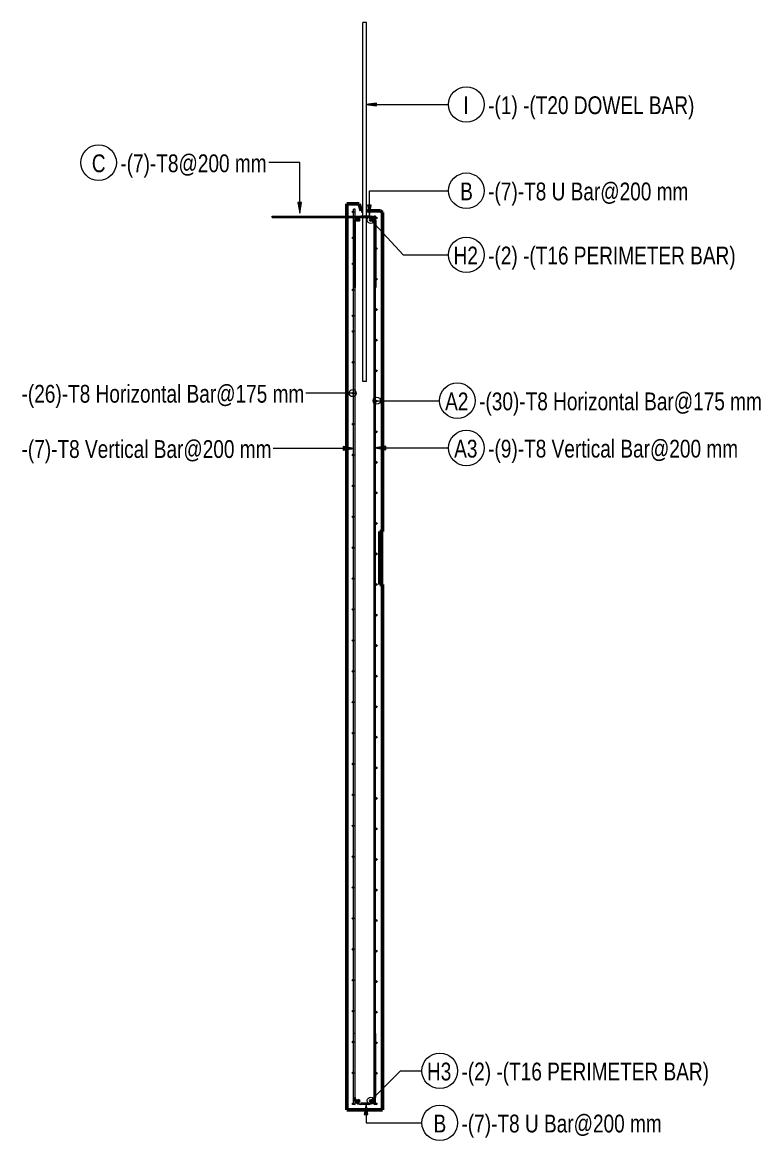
# Model space of a CAD drawing. Header units: millimetres. Extents: x 1435 to 26503, y -2036 to 18836.
# Drawn here: x 10923 to 15071, y -1568 to 4720 of the extents above; entities that cross this region are included whole.
import ezdxf

# ---------------------------------------------------------------- set-up
doc = ezdxf.new("R2010")
doc.units = ezdxf.units.MM
doc.linetypes.add('Dash', pattern=[6.36, 3.18, -3.18])
for name, color, linetype, lineweight in [('A-WALL', 113, 'Continuous', 25), ('A-WALL-HDLN', 110, 'Dash', 25), ('S-RBAR', 171, 'Continuous', 18), ('S-RBAR-IDEN', 171, 'Continuous', 9)]:
    doc.layers.add(name, color=color, linetype=linetype, lineweight=lineweight)
doc.styles.add('Nirmala UI Semilight', font='NirmalaS.ttf', dxfattribs={"width": 0.8, "height": 100})

# ---------------------------------------------------------------- blocks, each defined once
blk = doc.blocks.new('M_Rebar Tag_rfa MARK - ARROW-794226-Elevation Right 2')
at = {"layer": 'S-RBAR-IDEN'}
blk.add_circle((18607.3, 4258), 100, dxfattribs=at)
blk = doc.blocks.new('M_Rebar Tag_rfa Dimension - ARROW-793927-Elevation Right 2')
at = {"layer": 'S-RBAR-IDEN'}
blk.add_circle((16540.5, 3931.4), 100, dxfattribs=at)
blk = doc.blocks.new('M_Rebar Tag_rfa Dimension - DOT-793929-Elevation Right 2')
at = {"layer": 'S-RBAR-IDEN'}
blk.add_circle((18556.6, 2592.7), 100, dxfattribs=at)
blk = doc.blocks.new('M_Rebar Tag_rfa MARK - DOT 1 MM-794228-Elevation Right 2')
at = {"layer": 'S-RBAR-IDEN'}
blk.add_circle((18607.3, 3412.9), 100, dxfattribs=at)

msp = doc.modelspace()

# ---------------------------------------------------------------- hatches: boundary and pattern name
at = {"layer": 'S-RBAR'}
for points in [[(12779.9, 3650.3), (12783.9, 3654.3), (12779.9, 3658.3), (12775.9, 3654.3)], [(12807.6, 3601.9), (12816.5, 3604.8), (12816.5, 3614.2), (12807.6, 3617.1), (12802.1, 3609.5)], [(12879.4, 3601.9), (12888.4, 3604.8), (12888.4, 3614.2), (12879.4, 3617.1), (12873.9, 3609.5)], [(12911.9, 3616), (12915.9, 3620), (12911.9, 3624), (12907.9, 3620)], [(12779.9, 3504.2), (12783.9, 3508.2), (12779.9, 3512.2), (12775.9, 3508.2)], [(12911.9, 3444.2), (12915.9, 3448.2), (12911.9, 3452.2), (12907.9, 3448.2)], [(12779.9, 3358.1), (12783.9, 3362.1), (12779.9, 3366.1), (12775.9, 3362.1)], [(12911.9, 3272.5), (12915.9, 3276.5), (12911.9, 3280.5), (12907.9, 3276.5)], [(12779.9, 3212), (12783.9, 3216), (12779.9, 3220), (12775.9, 3216)], [(12911.9, 3100.7), (12915.9, 3104.7), (12911.9, 3108.7), (12907.9, 3104.7)], [(12779.9, 3065.9), (12783.9, 3069.9), (12779.9, 3073.9), (12775.9, 3069.9)], [(12779.9, 2978.3), (12783.9, 2982.3), (12779.9, 2986.3), (12775.9, 2982.3)], [(12911.9, 2929), (12915.9, 2933), (12911.9, 2937), (12907.9, 2933)], [(12779.9, 2804.5), (12783.9, 2808.5), (12779.9, 2812.5), (12775.9, 2808.5)], [(12911.9, 2757.2), (12915.9, 2761.2), (12911.9, 2765.2), (12907.9, 2761.2)], [(12779.9, 2630.8), (12783.9, 2634.8), (12779.9, 2638.8), (12775.9, 2634.8)], [(12911.9, 2585.4), (12915.9, 2589.4), (12911.9, 2593.4), (12907.9, 2589.4)], [(12779.9, 2457.1), (12783.9, 2461.1), (12779.9, 2465.1), (12775.9, 2461.1)], [(12911.9, 2413.7), (12915.9, 2417.7), (12911.9, 2421.7), (12907.9, 2417.7)], [(12779.9, 2283.3), (12783.9, 2287.3), (12779.9, 2291.3), (12775.9, 2287.3)], [(12911.9, 2241.9), (12915.9, 2245.9), (12911.9, 2249.9), (12907.9, 2245.9)], [(12779.9, 2109.6), (12783.9, 2113.6), (12779.9, 2117.6), (12775.9, 2113.6)], [(12911.9, 2070.2), (12915.9, 2074.2), (12911.9, 2078.2), (12907.9, 2074.2)], [(12779.9, 1935.9), (12783.9, 1939.9), (12779.9, 1943.9), (12775.9, 1939.9)], [(12911.9, 1898.4), (12915.9, 1902.4), (12911.9, 1906.4), (12907.9, 1902.4)], [(12779.9, 1762.2), (12783.9, 1766.2), (12779.9, 1770.2), (12775.9, 1766.2)], [(12911.9, 1726.7), (12915.9, 1730.7), (12911.9, 1734.7), (12907.9, 1730.7)], [(12779.9, 1588.4), (12783.9, 1592.4), (12779.9, 1596.4), (12775.9, 1592.4)], [(12911.9, 1554.9), (12915.9, 1558.9), (12911.9, 1562.9), (12907.9, 1558.9)], [(12779.9, 1414.7), (12783.9, 1418.7), (12779.9, 1422.7), (12775.9, 1418.7)], [(12911.9, 1383.1), (12915.9, 1387.1), (12911.9, 1391.1), (12907.9, 1387.1)], [(12779.9, 1241), (12783.9, 1245), (12779.9, 1249), (12775.9, 1245)], [(12911.9, 1211.4), (12915.9, 1215.4), (12911.9, 1219.4), (12907.9, 1215.4)], [(12779.9, 1067.2), (12783.9, 1071.2), (12779.9, 1075.2), (12775.9, 1071.2)], [(12911.9, 1039.6), (12915.9, 1043.6), (12911.9, 1047.6), (12907.9, 1043.6)], [(12779.9, 893.5), (12783.9, 897.5), (12779.9, 901.5), (12775.9, 897.5)], [(12911.9, 867.9), (12915.9, 871.9), (12911.9, 875.9), (12907.9, 871.9)], [(12779.9, 719.8), (12783.9, 723.8), (12779.9, 727.8), (12775.9, 723.8)], [(12911.9, 696.1), (12915.9, 700.1), (12911.9, 704.1), (12907.9, 700.1)], [(12779.9, 546), (12783.9, 550), (12779.9, 554), (12775.9, 550)], [(12911.9, 524.3), (12915.9, 528.3), (12911.9, 532.3), (12907.9, 528.3)], [(12779.9, 372.3), (12783.9, 376.3), (12779.9, 380.3), (12775.9, 376.3)], [(12911.9, 352.6), (12915.9, 356.6), (12911.9, 360.6), (12907.9, 356.6)], [(12779.9, 198.6), (12783.9, 202.6), (12779.9, 206.6), (12775.9, 202.6)], [(12911.9, 180.8), (12915.9, 184.8), (12911.9, 188.8), (12907.9, 184.8)], [(12779.9, 24.8), (12783.9, 28.8), (12779.9, 32.8), (12775.9, 28.8)], [(12911.9, 9.1), (12915.9, 13.1), (12911.9, 17.1), (12907.9, 13.1)], [(12779.9, -148.9), (12783.9, -144.9), (12779.9, -140.9), (12775.9, -144.9)], [(12911.9, -162.7), (12915.9, -158.7), (12911.9, -154.7), (12907.9, -158.7)], [(12779.9, -322.6), (12783.9, -318.6), (12779.9, -314.6), (12775.9, -318.6)], [(12911.9, -334.4), (12915.9, -330.4), (12911.9, -326.4), (12907.9, -330.4)], [(12779.9, -496.3), (12783.9, -492.3), (12779.9, -488.3), (12775.9, -492.3)], [(12911.9, -506.2), (12915.9, -502.2), (12911.9, -498.2), (12907.9, -502.2)], [(12779.9, -670.1), (12783.9, -666.1), (12779.9, -662.1), (12775.9, -666.1)], [(12911.9, -678), (12915.9, -674), (12911.9, -670), (12907.9, -674)], [(12779.9, -843.8), (12783.9, -839.8), (12779.9, -835.8), (12775.9, -839.8)], [(12911.9, -849.7), (12915.9, -845.7), (12911.9, -841.7), (12907.9, -845.7)], [(12779.9, -1017.5), (12783.9, -1013.5), (12779.9, -1009.5), (12775.9, -1013.5)], [(12911.9, -1021.5), (12915.9, -1017.5), (12911.9, -1013.5), (12907.9, -1017.5)], [(12779.9, -1191.3), (12783.9, -1187.3), (12779.9, -1183.3), (12775.9, -1187.3)], [(12911.9, -1193.2), (12915.9, -1189.2), (12911.9, -1185.2), (12907.9, -1189.2)], [(12779.9, -1365), (12783.9, -1361), (12779.9, -1357), (12775.9, -1361)], [(12812.5, -1352.1), (12818.1, -1344.5), (12812.5, -1336.9), (12803.6, -1339.8), (12803.6, -1349.2)], [(12884.4, -1352.1), (12889.9, -1344.5), (12884.4, -1336.9), (12875.4, -1339.8), (12875.4, -1349.2)], [(12911.9, -1365), (12915.9, -1361), (12911.9, -1357), (12907.9, -1361)]]:
    msp.add_hatch(color=256, dxfattribs=at).paths.add_polyline_path(points)
h = msp.add_hatch(color=256, dxfattribs=at)
edge = h.paths.add_edge_path()
edge.add_arc((12779.9, 3654.3), 4, 0, 360)
h = msp.add_hatch(color=256, dxfattribs=at)
edge = h.paths.add_edge_path()
edge.add_arc((12810.1, 3609.5), 8, 0, 360)
h = msp.add_hatch(color=256, dxfattribs=at)
edge = h.paths.add_edge_path()
edge.add_arc((12881.9, 3609.5), 8, 0, 360)
h = msp.add_hatch(color=256, dxfattribs=at)
edge = h.paths.add_edge_path()
edge.add_arc((12911.9, 3620), 4, 0, 360)
h = msp.add_hatch(color=256, dxfattribs=at)
edge = h.paths.add_edge_path()
edge.add_arc((12779.9, 3508.2), 4, 0, 360)
h = msp.add_hatch(color=256, dxfattribs=at)
edge = h.paths.add_edge_path()
edge.add_arc((12911.9, 3448.2), 4, 0, 360)
h = msp.add_hatch(color=256, dxfattribs=at)
edge = h.paths.add_edge_path()
edge.add_arc((12779.9, 3362.1), 4, 0, 360)
h = msp.add_hatch(color=256, dxfattribs=at)
edge = h.paths.add_edge_path()
edge.add_arc((12911.9, 3276.5), 4, 0, 360)
h = msp.add_hatch(color=256, dxfattribs=at)
edge = h.paths.add_edge_path()
edge.add_arc((12779.9, 3216), 4, 0, 360)
h = msp.add_hatch(color=256, dxfattribs=at)
edge = h.paths.add_edge_path()
edge.add_arc((12911.9, 3104.7), 4, 0, 360)
h = msp.add_hatch(color=256, dxfattribs=at)
edge = h.paths.add_edge_path()
edge.add_arc((12779.9, 3069.9), 4, 0, 360)
h = msp.add_hatch(color=256, dxfattribs=at)
edge = h.paths.add_edge_path()
edge.add_arc((12779.9, 2982.3), 4, 0, 360)
h = msp.add_hatch(color=256, dxfattribs=at)
edge = h.paths.add_edge_path()
edge.add_arc((12911.9, 2933), 4, 0, 360)
h = msp.add_hatch(color=256, dxfattribs=at)
edge = h.paths.add_edge_path()
edge.add_arc((12779.9, 2808.5), 4, 0, 360)
h = msp.add_hatch(color=256, dxfattribs=at)
edge = h.paths.add_edge_path()
edge.add_arc((12911.9, 2761.2), 4, 0, 360)
h = msp.add_hatch(color=256, dxfattribs=at)
edge = h.paths.add_edge_path()
edge.add_arc((12779.9, 2634.8), 4, 0, 360)
h = msp.add_hatch(color=256, dxfattribs=at)
edge = h.paths.add_edge_path()
edge.add_arc((12911.9, 2589.4), 4, 0, 360)
h = msp.add_hatch(color=256, dxfattribs=at)
edge = h.paths.add_edge_path()
edge.add_arc((12779.9, 2461.1), 4, 0, 360)
h = msp.add_hatch(color=256, dxfattribs=at)
edge = h.paths.add_edge_path()
edge.add_arc((12911.9, 2417.7), 4, 0, 360)
h = msp.add_hatch(color=256, dxfattribs=at)
edge = h.paths.add_edge_path()
edge.add_arc((12779.9, 2287.3), 4, 0, 360)
h = msp.add_hatch(color=256, dxfattribs=at)
edge = h.paths.add_edge_path()
edge.add_arc((12911.9, 2245.9), 4, 0, 360)
h = msp.add_hatch(color=256, dxfattribs=at)
edge = h.paths.add_edge_path()
edge.add_arc((12779.9, 2113.6), 4, 0, 360)
h = msp.add_hatch(color=256, dxfattribs=at)
edge = h.paths.add_edge_path()
edge.add_arc((12911.9, 2074.2), 4, 0, 360)
h = msp.add_hatch(color=256, dxfattribs=at)
edge = h.paths.add_edge_path()
edge.add_arc((12779.9, 1939.9), 4, 0, 360)
h = msp.add_hatch(color=256, dxfattribs=at)
edge = h.paths.add_edge_path()
edge.add_arc((12911.9, 1902.4), 4, 0, 360)
h = msp.add_hatch(color=256, dxfattribs=at)
edge = h.paths.add_edge_path()
edge.add_arc((12779.9, 1766.2), 4, 0, 360)
h = msp.add_hatch(color=256, dxfattribs=at)
edge = h.paths.add_edge_path()
edge.add_arc((12911.9, 1730.7), 4, 0, 360)
h = msp.add_hatch(color=256, dxfattribs=at)
edge = h.paths.add_edge_path()
edge.add_arc((12779.9, 1592.4), 4, 0, 360)
h = msp.add_hatch(color=256, dxfattribs=at)
edge = h.paths.add_edge_path()
edge.add_arc((12911.9, 1558.9), 4, 0, 360)
h = msp.add_hatch(color=256, dxfattribs=at)
edge = h.paths.add_edge_path()
edge.add_arc((12779.9, 1418.7), 4, 0, 360)
h = msp.add_hatch(color=256, dxfattribs=at)
edge = h.paths.add_edge_path()
edge.add_arc((12911.9, 1387.1), 4, 0, 360)
h = msp.add_hatch(color=256, dxfattribs=at)
edge = h.paths.add_edge_path()
edge.add_arc((12779.9, 1245), 4, 0, 360)
h = msp.add_hatch(color=256, dxfattribs=at)
edge = h.paths.add_edge_path()
edge.add_arc((12911.9, 1215.4), 4, 0, 360)
h = msp.add_hatch(color=256, dxfattribs=at)
edge = h.paths.add_edge_path()
edge.add_arc((12779.9, 1071.2), 4, 0, 360)
h = msp.add_hatch(color=256, dxfattribs=at)
edge = h.paths.add_edge_path()
edge.add_arc((12911.9, 1043.6), 4, 0, 360)
h = msp.add_hatch(color=256, dxfattribs=at)
edge = h.paths.add_edge_path()
edge.add_arc((12779.9, 897.5), 4, 0, 360)
h = msp.add_hatch(color=256, dxfattribs=at)
edge = h.paths.add_edge_path()
edge.add_arc((12911.9, 871.9), 4, 0, 360)
h = msp.add_hatch(color=256, dxfattribs=at)
edge = h.paths.add_edge_path()
edge.add_arc((12779.9, 723.8), 4, 0, 360)
h = msp.add_hatch(color=256, dxfattribs=at)
edge = h.paths.add_edge_path()
edge.add_arc((12911.9, 700.1), 4, 0, 360)
h = msp.add_hatch(color=256, dxfattribs=at)
edge = h.paths.add_edge_path()
edge.add_arc((12779.9, 550), 4, 0, 360)
h = msp.add_hatch(color=256, dxfattribs=at)
edge = h.paths.add_edge_path()
edge.add_arc((12911.9, 528.3), 4, 0, 360)
h = msp.add_hatch(color=256, dxfattribs=at)
edge = h.paths.add_edge_path()
edge.add_arc((12779.9, 376.3), 4, 0, 360)
h = msp.add_hatch(color=256, dxfattribs=at)
edge = h.paths.add_edge_path()
edge.add_arc((12911.9, 356.6), 4, 0, 360)
h = msp.add_hatch(color=256, dxfattribs=at)
edge = h.paths.add_edge_path()
edge.add_arc((12779.9, 202.6), 4, 0, 360)
h = msp.add_hatch(color=256, dxfattribs=at)
edge = h.paths.add_edge_path()
edge.add_arc((12911.9, 184.8), 4, 0, 360)
h = msp.add_hatch(color=256, dxfattribs=at)
edge = h.paths.add_edge_path()
edge.add_arc((12779.9, 28.8), 4, 0, 360)
h = msp.add_hatch(color=256, dxfattribs=at)
edge = h.paths.add_edge_path()
edge.add_arc((12911.9, 13.1), 4, 0, 360)
h = msp.add_hatch(color=256, dxfattribs=at)
edge = h.paths.add_edge_path()
edge.add_arc((12779.9, -144.9), 4, 0, 360)
h = msp.add_hatch(color=256, dxfattribs=at)
edge = h.paths.add_edge_path()
edge.add_arc((12911.9, -158.7), 4, 0, 360)
h = msp.add_hatch(color=256, dxfattribs=at)
edge = h.paths.add_edge_path()
edge.add_arc((12779.9, -318.6), 4, 0, 360)
h = msp.add_hatch(color=256, dxfattribs=at)
edge = h.paths.add_edge_path()
edge.add_arc((12911.9, -330.4), 4, 0, 360)
h = msp.add_hatch(color=256, dxfattribs=at)
edge = h.paths.add_edge_path()
edge.add_arc((12779.9, -492.3), 4, 0, 360)
h = msp.add_hatch(color=256, dxfattribs=at)
edge = h.paths.add_edge_path()
edge.add_arc((12911.9, -502.2), 4, 0, 360)
h = msp.add_hatch(color=256, dxfattribs=at)
edge = h.paths.add_edge_path()
edge.add_arc((12779.9, -666.1), 4, 0, 360)
h = msp.add_hatch(color=256, dxfattribs=at)
edge = h.paths.add_edge_path()
edge.add_arc((12911.9, -674), 4, 0, 360)
h = msp.add_hatch(color=256, dxfattribs=at)
edge = h.paths.add_edge_path()
edge.add_arc((12779.9, -839.8), 4, 0, 360)
h = msp.add_hatch(color=256, dxfattribs=at)
edge = h.paths.add_edge_path()
edge.add_arc((12911.9, -845.7), 4, 0, 360)
h = msp.add_hatch(color=256, dxfattribs=at)
edge = h.paths.add_edge_path()
edge.add_arc((12779.9, -1013.5), 4, 0, 360)
h = msp.add_hatch(color=256, dxfattribs=at)
edge = h.paths.add_edge_path()
edge.add_arc((12911.9, -1017.5), 4, 0, 360)
h = msp.add_hatch(color=256, dxfattribs=at)
edge = h.paths.add_edge_path()
edge.add_arc((12779.9, -1187.3), 4, 0, 360)
h = msp.add_hatch(color=256, dxfattribs=at)
edge = h.paths.add_edge_path()
edge.add_arc((12911.9, -1189.2), 4, 0, 360)
h = msp.add_hatch(color=256, dxfattribs=at)
edge = h.paths.add_edge_path()
edge.add_arc((12779.9, -1361), 4, 0, 360)
h = msp.add_hatch(color=256, dxfattribs=at)
edge = h.paths.add_edge_path()
edge.add_arc((12810.1, -1344.5), 8, 0, 360)
h = msp.add_hatch(color=256, dxfattribs=at)
edge = h.paths.add_edge_path()
edge.add_arc((12881.9, -1344.5), 8, 0, 360)
h = msp.add_hatch(color=256, dxfattribs=at)
edge = h.paths.add_edge_path()
edge.add_arc((12911.9, -1361), 4, 0, 360)
at = {"layer": 'S-RBAR-IDEN'}
for points in [[(12852, 4258), (12912, 4250.1), (12912, 4265.9)], [(12481.3, 3647), (12491.9, 3707), (12470.8, 3707)], [(12872.9, 3631.5), (12883.5, 3691.5), (12862.3, 3691.5)], [(12786.2, 2324.7), (12726.2, 2335.3), (12726.2, 2314.1)], [(12905.8, 2326.9), (12965.8, 2316.4), (12965.8, 2337.5)], [(12853.8, -1360.4), (12843.3, -1420.4), (12864.4, -1420.4)]]:
    msp.add_hatch(color=256, dxfattribs=at).paths.add_polyline_path(points)

# ---------------------------------------------------------------- linework, layer by layer
at = {"layer": 'A-WALL', "lineweight": 50}
for p, q in [((12815.9, 3700), (12745.9, 3700)), ((12745.9, 3700), (12745.9, 3630)), ((12825.9, 3660), (12815.9, 3700)), ((12835.9, 3660), (12825.9, 3660)), ((12935.9, 3660), (12855.9, 3660)), ((12945.9, 3650), (12935.9, 3660)), ((12945.9, 1857.9), (12945.9, 3650)), ((12745.9, 3622), (12745.9, -1395)), ((12930.9, 1558.4), (12930.9, 1857.9)), ((12930.9, 1857.9), (12945.9, 1857.9)), ((12945.9, 1558.4), (12930.9, 1558.4)), ((12945.9, -1395), (12945.9, 1558.4)), ((12745.9, -1395), (12945.9, -1395))]:
    msp.add_line(p, q, dxfattribs=at)
at = {"layer": 'A-WALL'}
msp.add_line((12945.9, 1855.9), (12945.9, 1560.4), dxfattribs=at)
at = {"layer": 'A-WALL-HDLN'}
for p, q in [((12945.9, 1858.1), (12945.9, 1855.9)), ((12945.9, 1560.4), (12945.9, 1558.2))]:
    msp.add_line(p, q, dxfattribs=at)
at = {"layer": 'S-RBAR'}
for p, q in [((12855.9, 4720), (12835.9, 4720)), ((12835.9, 3630), (12835.9, 4720)), ((12855.9, 3630), (12855.9, 4720)), ((12779.9, 3658.3), (12775.9, 3654.3)), ((12775.9, 3654.3), (12779.9, 3650.3)), ((12783.9, 3654.3), (12779.9, 3658.3)), ((12779.9, 3650.3), (12783.9, 3654.3)), ((12791.9, 3670), (12783.9, 3670)), ((12783.9, -1365), (12783.9, 3670)), ((12791.9, -1365), (12791.9, 3670)), ((12325.9, 3630), (12884.1, 3630)), ((12325.9, 3622), (12325.9, 3630)), ((12325.9, 3622), (12884.1, 3622)), ((12783.9, 3590), (12783.9, 3230)), ((12791.9, 3590), (12791.9, 3230)), ((12807.6, 3617.1), (12802.1, 3609.5)), ((12802.1, 3609.5), (12807.6, 3601.9)), ((12816.5, 3614.2), (12807.6, 3617.1)), ((12807.6, 3601.9), (12816.5, 3604.8)), ((12816.5, 3604.8), (12816.5, 3614.2)), ((12867.9, 3630), (12823.9, 3630)), ((12867.9, 3622), (12823.9, 3622)), ((12835.9, 2700), (12835.9, 3622)), ((12855.9, 2700), (12855.9, 3622)), ((12879.4, 3617.1), (12873.9, 3609.5)), ((12873.9, 3609.5), (12879.4, 3601.9)), ((12888.4, 3614.2), (12879.4, 3617.1)), ((12879.4, 3601.9), (12888.4, 3604.8)), ((12888.4, 3604.8), (12888.4, 3614.2)), ((12907.9, 3630), (12899.9, 3630)), ((12899.9, -1365), (12899.9, 3630)), ((12899.9, 3230), (12899.9, 3590)), ((12900.1, 3606), (12900.1, 3230)), ((12907.9, -1365), (12907.9, 3630)), ((12911.9, 3624), (12907.9, 3620)), ((12907.9, 3620), (12911.9, 3616)), ((12907.9, 3230), (12907.9, 3590)), ((12908.1, 3606), (12908.1, 3230)), ((12915.9, 3620), (12911.9, 3624)), ((12911.9, 3616), (12915.9, 3620)), ((12779.9, 3512.2), (12775.9, 3508.2)), ((12775.9, 3508.2), (12779.9, 3504.2)), ((12783.9, 3508.2), (12779.9, 3512.2)), ((12779.9, 3504.2), (12783.9, 3508.2)), ((12911.9, 3452.2), (12907.9, 3448.2)), ((12907.9, 3448.2), (12911.9, 3444.2)), ((12915.9, 3448.2), (12911.9, 3452.2)), ((12911.9, 3444.2), (12915.9, 3448.2)), ((12779.9, 3366.1), (12775.9, 3362.1)), ((12775.9, 3362.1), (12779.9, 3358.1)), ((12783.9, 3362.1), (12779.9, 3366.1)), ((12779.9, 3358.1), (12783.9, 3362.1)), ((12911.9, 3280.5), (12907.9, 3276.5)), ((12907.9, 3276.5), (12911.9, 3272.5)), ((12915.9, 3276.5), (12911.9, 3280.5)), ((12911.9, 3272.5), (12915.9, 3276.5)), ((12779.9, 3220), (12775.9, 3216)), ((12775.9, 3216), (12779.9, 3212)), ((12783.9, 3216), (12779.9, 3220)), ((12779.9, 3212), (12783.9, 3216)), ((12783.9, 3230), (12791.9, 3230)), ((12907.9, 3230), (12899.9, 3230)), ((12900.1, 3230), (12908.1, 3230)), ((12911.9, 3108.7), (12907.9, 3104.7)), ((12907.9, 3104.7), (12911.9, 3100.7)), ((12915.9, 3104.7), (12911.9, 3108.7)), ((12911.9, 3100.7), (12915.9, 3104.7)), ((12779.9, 3073.9), (12775.9, 3069.9)), ((12775.9, 3069.9), (12779.9, 3065.9)), ((12783.9, 3069.9), (12779.9, 3073.9)), ((12779.9, 3065.9), (12783.9, 3069.9)), ((12779.9, 2986.3), (12775.9, 2982.3)), ((12775.9, 2982.3), (12779.9, 2978.3)), ((12783.9, 2982.3), (12779.9, 2986.3)), ((12779.9, 2978.3), (12783.9, 2982.3)), ((12911.9, 2937), (12907.9, 2933)), ((12907.9, 2933), (12911.9, 2929)), ((12915.9, 2933), (12911.9, 2937)), ((12911.9, 2929), (12915.9, 2933)), ((12779.9, 2812.5), (12775.9, 2808.5)), ((12775.9, 2808.5), (12779.9, 2804.5)), ((12783.9, 2808.5), (12779.9, 2812.5)), ((12779.9, 2804.5), (12783.9, 2808.5)), ((12911.9, 2765.2), (12907.9, 2761.2)), ((12907.9, 2761.2), (12911.9, 2757.2)), ((12915.9, 2761.2), (12911.9, 2765.2)), ((12911.9, 2757.2), (12915.9, 2761.2)), ((12855.9, 2700), (12835.9, 2700)), ((12779.9, 2638.8), (12775.9, 2634.8)), ((12775.9, 2634.8), (12779.9, 2630.8)), ((12783.9, 2634.8), (12779.9, 2638.8)), ((12779.9, 2630.8), (12783.9, 2634.8)), ((12911.9, 2593.4), (12907.9, 2589.4)), ((12907.9, 2589.4), (12911.9, 2585.4)), ((12915.9, 2589.4), (12911.9, 2593.4)), ((12911.9, 2585.4), (12915.9, 2589.4)), ((12779.9, 2465.1), (12775.9, 2461.1)), ((12775.9, 2461.1), (12779.9, 2457.1)), ((12783.9, 2461.1), (12779.9, 2465.1)), ((12779.9, 2457.1), (12783.9, 2461.1)), ((12911.9, 2421.7), (12907.9, 2417.7)), ((12907.9, 2417.7), (12911.9, 2413.7)), ((12915.9, 2417.7), (12911.9, 2421.7)), ((12911.9, 2413.7), (12915.9, 2417.7)), ((12779.9, 2291.3), (12775.9, 2287.3)), ((12775.9, 2287.3), (12779.9, 2283.3)), ((12783.9, 2287.3), (12779.9, 2291.3)), ((12779.9, 2283.3), (12783.9, 2287.3)), ((12911.9, 2249.9), (12907.9, 2245.9)), ((12907.9, 2245.9), (12911.9, 2241.9)), ((12915.9, 2245.9), (12911.9, 2249.9)), ((12911.9, 2241.9), (12915.9, 2245.9)), ((12779.9, 2117.6), (12775.9, 2113.6)), ((12775.9, 2113.6), (12779.9, 2109.6)), ((12783.9, 2113.6), (12779.9, 2117.6)), ((12779.9, 2109.6), (12783.9, 2113.6)), ((12911.9, 2078.2), (12907.9, 2074.2)), ((12915.9, 2074.2), (12911.9, 2078.2)), ((12907.9, 2074.2), (12911.9, 2070.2)), ((12911.9, 2070.2), (12915.9, 2074.2)), ((12779.9, 1943.9), (12775.9, 1939.9)), ((12775.9, 1939.9), (12779.9, 1935.9)), ((12783.9, 1939.9), (12779.9, 1943.9)), ((12779.9, 1935.9), (12783.9, 1939.9)), ((12911.9, 1906.4), (12907.9, 1902.4)), ((12907.9, 1902.4), (12911.9, 1898.4)), ((12915.9, 1902.4), (12911.9, 1906.4)), ((12911.9, 1898.4), (12915.9, 1902.4)), ((12779.9, 1770.2), (12775.9, 1766.2)), ((12775.9, 1766.2), (12779.9, 1762.2)), ((12783.9, 1766.2), (12779.9, 1770.2)), ((12779.9, 1762.2), (12783.9, 1766.2)), ((12911.9, 1734.7), (12907.9, 1730.7)), ((12907.9, 1730.7), (12911.9, 1726.7)), ((12915.9, 1730.7), (12911.9, 1734.7)), ((12911.9, 1726.7), (12915.9, 1730.7)), ((12779.9, 1596.4), (12775.9, 1592.4)), ((12775.9, 1592.4), (12779.9, 1588.4)), ((12783.9, 1592.4), (12779.9, 1596.4)), ((12779.9, 1588.4), (12783.9, 1592.4)), ((12911.9, 1562.9), (12907.9, 1558.9)), ((12907.9, 1558.9), (12911.9, 1554.9)), ((12915.9, 1558.9), (12911.9, 1562.9)), ((12911.9, 1554.9), (12915.9, 1558.9)), ((12779.9, 1422.7), (12775.9, 1418.7)), ((12775.9, 1418.7), (12779.9, 1414.7)), ((12783.9, 1418.7), (12779.9, 1422.7)), ((12779.9, 1414.7), (12783.9, 1418.7)), ((12911.9, 1391.1), (12907.9, 1387.1)), ((12907.9, 1387.1), (12911.9, 1383.1)), ((12915.9, 1387.1), (12911.9, 1391.1)), ((12911.9, 1383.1), (12915.9, 1387.1)), ((12779.9, 1249), (12775.9, 1245)), ((12775.9, 1245), (12779.9, 1241)), ((12783.9, 1245), (12779.9, 1249)), ((12779.9, 1241), (12783.9, 1245)), ((12911.9, 1219.4), (12907.9, 1215.4)), ((12907.9, 1215.4), (12911.9, 1211.4)), ((12915.9, 1215.4), (12911.9, 1219.4)), ((12911.9, 1211.4), (12915.9, 1215.4)), ((12779.9, 1075.2), (12775.9, 1071.2)), ((12775.9, 1071.2), (12779.9, 1067.2)), ((12783.9, 1071.2), (12779.9, 1075.2)), ((12779.9, 1067.2), (12783.9, 1071.2)), ((12911.9, 1047.6), (12907.9, 1043.6)), ((12907.9, 1043.6), (12911.9, 1039.6)), ((12915.9, 1043.6), (12911.9, 1047.6)), ((12911.9, 1039.6), (12915.9, 1043.6)), ((12779.9, 901.5), (12775.9, 897.5)), ((12775.9, 897.5), (12779.9, 893.5)), ((12783.9, 897.5), (12779.9, 901.5)), ((12779.9, 893.5), (12783.9, 897.5)), ((12911.9, 875.9), (12907.9, 871.9)), ((12907.9, 871.9), (12911.9, 867.9)), ((12915.9, 871.9), (12911.9, 875.9)), ((12911.9, 867.9), (12915.9, 871.9)), ((12779.9, 727.8), (12775.9, 723.8)), ((12775.9, 723.8), (12779.9, 719.8)), ((12783.9, 723.8), (12779.9, 727.8)), ((12779.9, 719.8), (12783.9, 723.8)), ((12911.9, 704.1), (12907.9, 700.1)), ((12907.9, 700.1), (12911.9, 696.1)), ((12915.9, 700.1), (12911.9, 704.1)), ((12911.9, 696.1), (12915.9, 700.1)), ((12779.9, 554), (12775.9, 550)), ((12775.9, 550), (12779.9, 546)), ((12783.9, 550), (12779.9, 554)), ((12779.9, 546), (12783.9, 550)), ((12911.9, 532.3), (12907.9, 528.3)), ((12907.9, 528.3), (12911.9, 524.3)), ((12915.9, 528.3), (12911.9, 532.3)), ((12911.9, 524.3), (12915.9, 528.3)), ((12779.9, 380.3), (12775.9, 376.3)), ((12783.9, 376.3), (12779.9, 380.3)), ((12775.9, 376.3), (12779.9, 372.3)), ((12779.9, 372.3), (12783.9, 376.3)), ((12911.9, 360.6), (12907.9, 356.6)), ((12907.9, 356.6), (12911.9, 352.6)), ((12915.9, 356.6), (12911.9, 360.6)), ((12911.9, 352.6), (12915.9, 356.6)), ((12779.9, 206.6), (12775.9, 202.6)), ((12775.9, 202.6), (12779.9, 198.6)), ((12783.9, 202.6), (12779.9, 206.6)), ((12779.9, 198.6), (12783.9, 202.6)), ((12911.9, 188.8), (12907.9, 184.8)), ((12915.9, 184.8), (12911.9, 188.8)), ((12907.9, 184.8), (12911.9, 180.8)), ((12911.9, 180.8), (12915.9, 184.8)), ((12779.9, 32.8), (12775.9, 28.8)), ((12775.9, 28.8), (12779.9, 24.8)), ((12783.9, 28.8), (12779.9, 32.8)), ((12779.9, 24.8), (12783.9, 28.8)), ((12911.9, 17.1), (12907.9, 13.1)), ((12907.9, 13.1), (12911.9, 9.1)), ((12915.9, 13.1), (12911.9, 17.1)), ((12911.9, 9.1), (12915.9, 13.1)), ((12779.9, -140.9), (12775.9, -144.9)), ((12775.9, -144.9), (12779.9, -148.9)), ((12783.9, -144.9), (12779.9, -140.9)), ((12779.9, -148.9), (12783.9, -144.9)), ((12911.9, -154.7), (12907.9, -158.7)), ((12907.9, -158.7), (12911.9, -162.7)), ((12915.9, -158.7), (12911.9, -154.7)), ((12911.9, -162.7), (12915.9, -158.7)), ((12779.9, -314.6), (12775.9, -318.6)), ((12775.9, -318.6), (12779.9, -322.6)), ((12783.9, -318.6), (12779.9, -314.6)), ((12779.9, -322.6), (12783.9, -318.6)), ((12911.9, -326.4), (12907.9, -330.4)), ((12907.9, -330.4), (12911.9, -334.4)), ((12915.9, -330.4), (12911.9, -326.4)), ((12911.9, -334.4), (12915.9, -330.4)), ((12779.9, -488.3), (12775.9, -492.3)), ((12775.9, -492.3), (12779.9, -496.3)), ((12783.9, -492.3), (12779.9, -488.3)), ((12779.9, -496.3), (12783.9, -492.3)), ((12911.9, -498.2), (12907.9, -502.2)), ((12907.9, -502.2), (12911.9, -506.2)), ((12915.9, -502.2), (12911.9, -498.2)), ((12911.9, -506.2), (12915.9, -502.2)), ((12779.9, -662.1), (12775.9, -666.1)), ((12775.9, -666.1), (12779.9, -670.1)), ((12783.9, -666.1), (12779.9, -662.1)), ((12779.9, -670.1), (12783.9, -666.1)), ((12911.9, -670), (12907.9, -674)), ((12907.9, -674), (12911.9, -678)), ((12915.9, -674), (12911.9, -670)), ((12911.9, -678), (12915.9, -674)), ((12779.9, -835.8), (12775.9, -839.8)), ((12775.9, -839.8), (12779.9, -843.8)), ((12783.9, -839.8), (12779.9, -835.8)), ((12779.9, -843.8), (12783.9, -839.8)), ((12911.9, -841.7), (12907.9, -845.7)), ((12907.9, -845.7), (12911.9, -849.7)), ((12915.9, -845.7), (12911.9, -841.7)), ((12911.9, -849.7), (12915.9, -845.7)), ((12791.9, -965), (12783.9, -965)), ((12783.9, -1325), (12783.9, -965)), ((12791.9, -1325), (12791.9, -965)), ((12899.9, -965), (12899.9, -1325)), ((12899.9, -965), (12907.9, -965)), ((12907.9, -965), (12907.9, -1325)), ((12779.9, -1009.5), (12775.9, -1013.5)), ((12775.9, -1013.5), (12779.9, -1017.5)), ((12783.9, -1013.5), (12779.9, -1009.5)), ((12779.9, -1017.5), (12783.9, -1013.5)), ((12911.9, -1013.5), (12907.9, -1017.5)), ((12907.9, -1017.5), (12911.9, -1021.5)), ((12915.9, -1017.5), (12911.9, -1013.5)), ((12911.9, -1021.5), (12915.9, -1017.5)), ((12779.9, -1183.3), (12775.9, -1187.3)), ((12775.9, -1187.3), (12779.9, -1191.3)), ((12783.9, -1187.3), (12779.9, -1183.3)), ((12779.9, -1191.3), (12783.9, -1187.3)), ((12911.9, -1185.2), (12907.9, -1189.2)), ((12907.9, -1189.2), (12911.9, -1193.2)), ((12915.9, -1189.2), (12911.9, -1185.2)), ((12911.9, -1193.2), (12915.9, -1189.2)), ((12779.9, -1357), (12775.9, -1361)), ((12775.9, -1361), (12779.9, -1365)), ((12783.9, -1361), (12779.9, -1357)), ((12779.9, -1365), (12783.9, -1361)), ((12791.9, -1365), (12783.9, -1365)), ((12812.5, -1336.9), (12803.6, -1339.8)), ((12803.6, -1339.8), (12803.6, -1349.2)), ((12803.6, -1349.2), (12812.5, -1352.1)), ((12818.1, -1344.5), (12812.5, -1336.9)), ((12812.5, -1352.1), (12818.1, -1344.5)), ((12867.9, -1357), (12823.9, -1357)), ((12867.9, -1365), (12823.9, -1365)), ((12884.4, -1336.9), (12875.4, -1339.8)), ((12875.4, -1339.8), (12875.4, -1349.2)), ((12875.4, -1349.2), (12884.4, -1352.1)), ((12889.9, -1344.5), (12884.4, -1336.9)), ((12884.4, -1352.1), (12889.9, -1344.5)), ((12907.9, -1365), (12899.9, -1365)), ((12911.9, -1357), (12907.9, -1361)), ((12907.9, -1361), (12911.9, -1365)), ((12915.9, -1361), (12911.9, -1357)), ((12911.9, -1365), (12915.9, -1361))]:
    msp.add_line(p, q, dxfattribs=at)
for centre, radius in [((12779.9, 3654.3), 4), ((12810.1, 3609.5), 8), ((12881.9, 3609.5), 8), ((12911.9, 3620), 4), ((12779.9, 3508.2), 4), ((12911.9, 3448.2), 4), ((12779.9, 3362.1), 4), ((12911.9, 3276.5), 4), ((12779.9, 3216), 4), ((12911.9, 3104.7), 4), ((12779.9, 3069.9), 4), ((12779.9, 2982.3), 4), ((12911.9, 2933), 4), ((12779.9, 2808.5), 4), ((12911.9, 2761.2), 4), ((12779.9, 2634.8), 4), ((12911.9, 2589.4), 4), ((12779.9, 2461.1), 4), ((12911.9, 2417.7), 4), ((12779.9, 2287.3), 4), ((12911.9, 2245.9), 4), ((12779.9, 2113.6), 4), ((12911.9, 2074.2), 4), ((12779.9, 1939.9), 4), ((12911.9, 1902.4), 4), ((12779.9, 1766.2), 4), ((12911.9, 1730.7), 4), ((12779.9, 1592.4), 4), ((12911.9, 1558.9), 4), ((12779.9, 1418.7), 4), ((12911.9, 1387.1), 4), ((12779.9, 1245), 4), ((12911.9, 1215.4), 4), ((12779.9, 1071.2), 4), ((12911.9, 1043.6), 4), ((12779.9, 897.5), 4), ((12911.9, 871.9), 4), ((12779.9, 723.8), 4), ((12911.9, 700.1), 4), ((12779.9, 550), 4), ((12911.9, 528.3), 4), ((12779.9, 376.3), 4), ((12911.9, 356.6), 4), ((12779.9, 202.6), 4), ((12911.9, 184.8), 4), ((12779.9, 28.8), 4), ((12911.9, 13.1), 4), ((12779.9, -144.9), 4), ((12911.9, -158.7), 4), ((12779.9, -318.6), 4), ((12911.9, -330.4), 4), ((12779.9, -492.3), 4), ((12911.9, -502.2), 4), ((12779.9, -666.1), 4), ((12911.9, -674), 4), ((12779.9, -839.8), 4), ((12911.9, -845.7), 4), ((12779.9, -1013.5), 4), ((12911.9, -1017.5), 4), ((12779.9, -1187.3), 4), ((12911.9, -1189.2), 4), ((12779.9, -1361), 4), ((12810.1, -1344.5), 8), ((12881.9, -1344.5), 8), ((12911.9, -1361), 4)]:
    msp.add_circle(centre, radius, dxfattribs=at)
for centre, radius, start, end in [((12823.9, 3590), 40, 90, 180), ((12823.9, 3590), 32, 90, 180), ((12867.9, 3590), 40, 0, 90), ((12867.9, 3590), 32, 360, 90), ((12884.1, 3606), 24, 0, 90), ((12884.1, 3606), 16, 0, 90), ((12823.9, -1325), 40, 180, 270), ((12823.9, -1325), 32, 180, 270), ((12867.9, -1325), 32, 270, 0), ((12867.9, -1325), 40, 270, 0)]:
    msp.add_arc(centre, radius, start, end, dxfattribs=at)
at = {"layer": 'S-RBAR-IDEN'}
for p, q in [((12912, 4265.9), (12852, 4258)), ((12852, 4258), (12912, 4250.1)), ((12852, 4258), (13317.8, 4258)), ((12912, 4250.1), (12912, 4265.9)), ((12481.3, 3931.4), (12307.1, 3931.4)), ((12481.3, 3647), (12481.3, 3931.4)), ((12872.9, 3773.2), (13317.8, 3773.2)), ((12872.9, 3631.5), (12872.9, 3773.2)), ((12491.9, 3707), (12470.8, 3707)), ((12470.8, 3707), (12481.3, 3647)), ((12481.3, 3647), (12491.9, 3707)), ((12883.5, 3691.5), (12862.3, 3691.5)), ((12862.3, 3691.5), (12872.9, 3631.5)), ((12872.9, 3631.5), (12883.5, 3691.5)), ((12880.8, 3609.7), (13061.6, 3412.9)), ((13061.6, 3412.9), (13317.8, 3412.9)), ((12779, 2635.6), (12516.1, 2635.6)), ((12914.6, 2592.7), (13267.1, 2592.7)), ((12786.2, 2324.7), (12726.2, 2335.3)), ((12726.2, 2335.3), (12726.2, 2314.1)), ((12965.8, 2337.5), (12905.8, 2326.9)), ((12905.8, 2326.9), (12965.8, 2316.4)), ((12905.8, 2326.9), (13317.8, 2326.9)), ((12965.8, 2316.4), (12965.8, 2337.5)), ((12786.2, 2324.7), (12332.1, 2324.7)), ((12726.2, 2314.1), (12786.2, 2324.7)), ((12881.1, -1343), (13047.8, -1175.4)), ((13047.8, -1175.4), (13168.1, -1175.4)), ((12853.8, -1360.4), (12843.3, -1420.4)), ((12864.4, -1420.4), (12853.8, -1360.4)), ((12853.8, -1360.4), (12853.8, -1467.9)), ((12843.3, -1420.4), (12864.4, -1420.4)), ((12853.8, -1467.9), (13168.1, -1467.9))]:
    msp.add_line(p, q, dxfattribs=at)
for centre in [(12880.8, 3609.7), (12779, 2635.6), (12914.6, 2592.7), (12881.1, -1343)]:
    msp.add_circle(centre, 20, dxfattribs=at)

# ---------------------------------------------------------------- block references
for name, p in [('M_Rebar Tag_rfa MARK - ARROW-794226-Elevation Right 2', (-5189.5, 0)), ('M_Rebar Tag_rfa Dimension - ARROW-793927-Elevation Right 2', (-5189.5, 0)), ('M_Rebar Tag_rfa Dimension - ARROW-793927-Elevation Right 2', (-3122.7, -158.1)), ('M_Rebar Tag_rfa MARK - DOT 1 MM-794228-Elevation Right 2', (-5189.5, 0)), ('M_Rebar Tag_rfa Dimension - DOT-793929-Elevation Right 2', (-5189.5, 0)), ('M_Rebar Tag_rfa Dimension - ARROW-793927-Elevation Right 2', (-3122.7, -1604.4)), ('M_Rebar Tag_rfa MARK - DOT 1 MM-794228-Elevation Right 2', (-5339.2, -4588.3)), ('M_Rebar Tag_rfa Dimension - ARROW-793927-Elevation Right 2', (-3272.4, -5399.3))]:
    msp.add_blockref(name, p, dxfattribs=at)

# ---------------------------------------------------------------- texts
at = {"layer": 'S-RBAR-IDEN', "char_height": 100, "attachment_point": 1, "style": 'Nirmala UI Semilight'}
for s, insert, width in [('I', (13400.9, 4304.1), 33.35), ('-(1) -(T20 DOWEL BAR)', (13540, 4304.1), 1336.573), ('C', (11312.9, 3977.5), 84.658), ('-(7)-T8@200 mm', (11473.2, 3977.5), 1008.202), ('B', (13382.9, 3819.3), 76.962), ('-(7)-T8 U Bar@200 mm', (13540, 3819.3), 1367.358), ('H2', (13345.8, 3459), 166.751), ('-(2) -(T16 PERIMETER BAR)', (13540, 3459), 1546.936), ('-(26)-T8 Horizontal Bar@175 mm', (10918, 2681.7), 1934.312), ('-(30)-T8 Horizontal Bar@175 mm', (13489.3, 2638.8), 1934.312), ('A2', (13298.3, 2638.8), 159.055), ('-(7)-T8 Vertical Bar@200 mm', (10918, 2370.8), 1711.122), ('A3', (13349, 2373), 159.055), ('-(9)-T8 Vertical Bar@200 mm', (13540, 2373), 1713.687), ('H3', (13196.1, -1129.3), 166.751), ('-(2) -(T16 PERIMETER BAR)', (13390.3, -1129.3), 1546.936), ('B', (13233.2, -1421.8), 76.962), ('-(7)-T8 U Bar@200 mm', (13390.3, -1421.8), 1367.358)]:
    msp.add_mtext(s, dxfattribs=dict(at, insert=insert, width=width))

doc.saveas('drawing.dxf')
